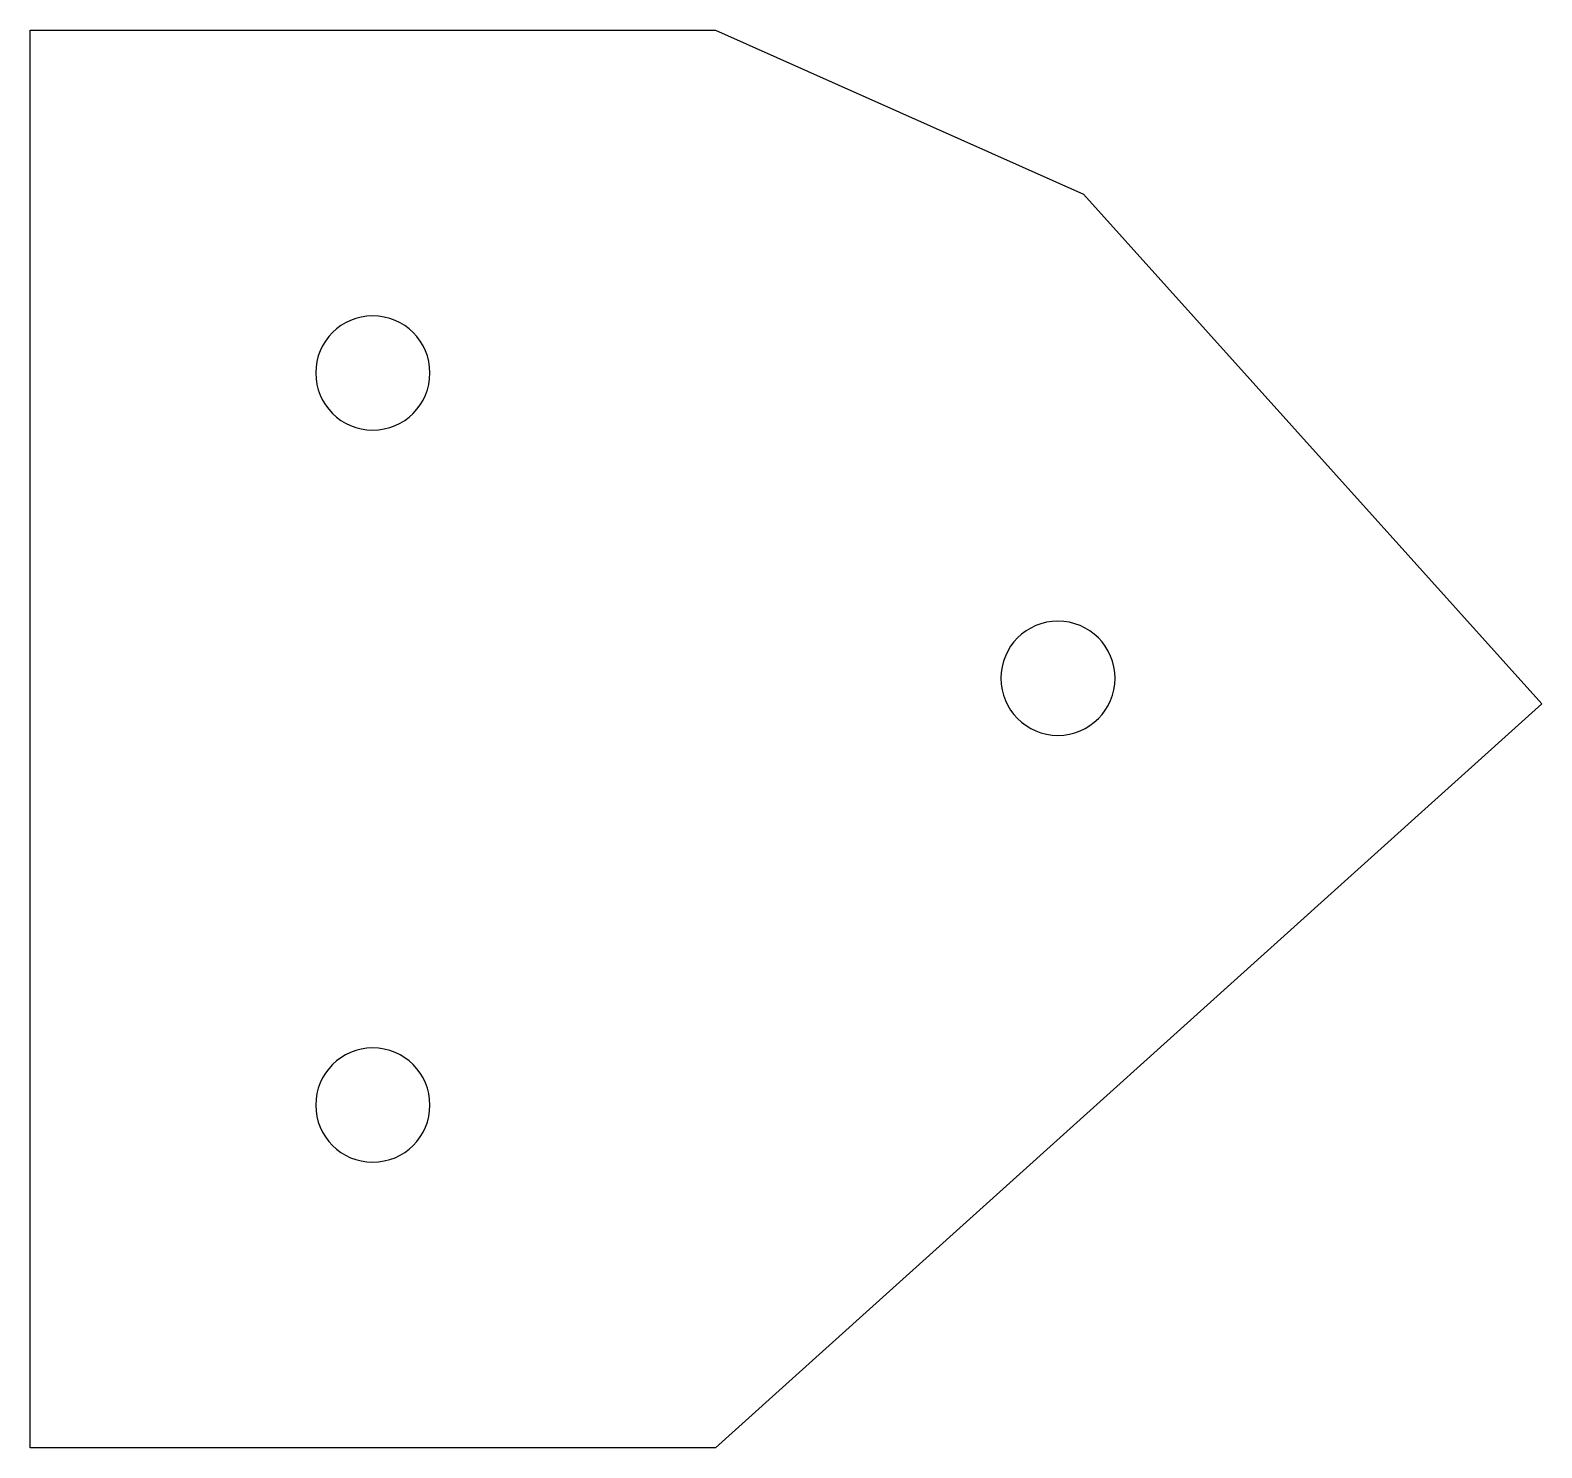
# Model space of a CAD drawing. Header units: millimetres. Extents: x 128.6 to 194.8, y 71.3 to 133.3.
import ezdxf

# ---------------------------------------------------------------- set-up
doc = ezdxf.new("R2010")
doc.units = ezdxf.units.MM
doc.header["$MEASUREMENT"] = 0
doc.layers.add('Layer0000', color=7, linetype='Continuous', lineweight=25)

msp = doc.modelspace()

# ---------------------------------------------------------------- linework, layer by layer
at = {"layer": 'Layer0000', "color": 7, "linetype": 'Continuous', "lineweight": 25}
for p, q in [((128.644, 71.304), (128.644, 133.345)), ((128.644, 133.345), (158.644, 133.345)), ((158.644, 133.345), (174.759, 126.168)), ((174.759, 126.168), (194.828, 103.87)), ((194.828, 103.87), (158.644, 71.304)), ((158.644, 71.304), (128.644, 71.304))]:
    msp.add_line(p, q, dxfattribs=at)
for centre, start, end in [((143.644, 118.345), 0, 180), ((143.644, 118.345), 180, 0), ((173.644, 104.984), 0, 180), ((173.644, 104.984), 180, 0), ((143.644, 86.304), 0, 180), ((143.644, 86.304), 180, 0)]:
    msp.add_arc(centre, 2.5, start, end, dxfattribs=at)

doc.saveas('drawing.dxf')
